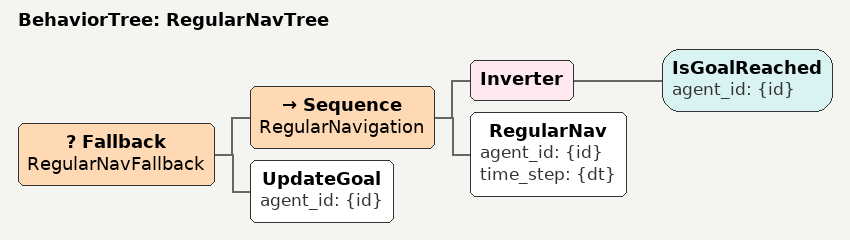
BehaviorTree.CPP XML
<root main_tree_to_execute = "RegularNavTree">

    <BehaviorTree ID="RegularNavTree">
        <Fallback name="RegularNavFallback">
            <Sequence name="RegularNavigation">
                <Inverter>
                    <IsGoalReached agent_id="{id}" />
                </Inverter>
                <RegularNav agent_id="{id}" time_step="{dt}" />
            </Sequence>
            <UpdateGoal agent_id="{id}" />
        </Fallback>
    </BehaviorTree>

</root>
